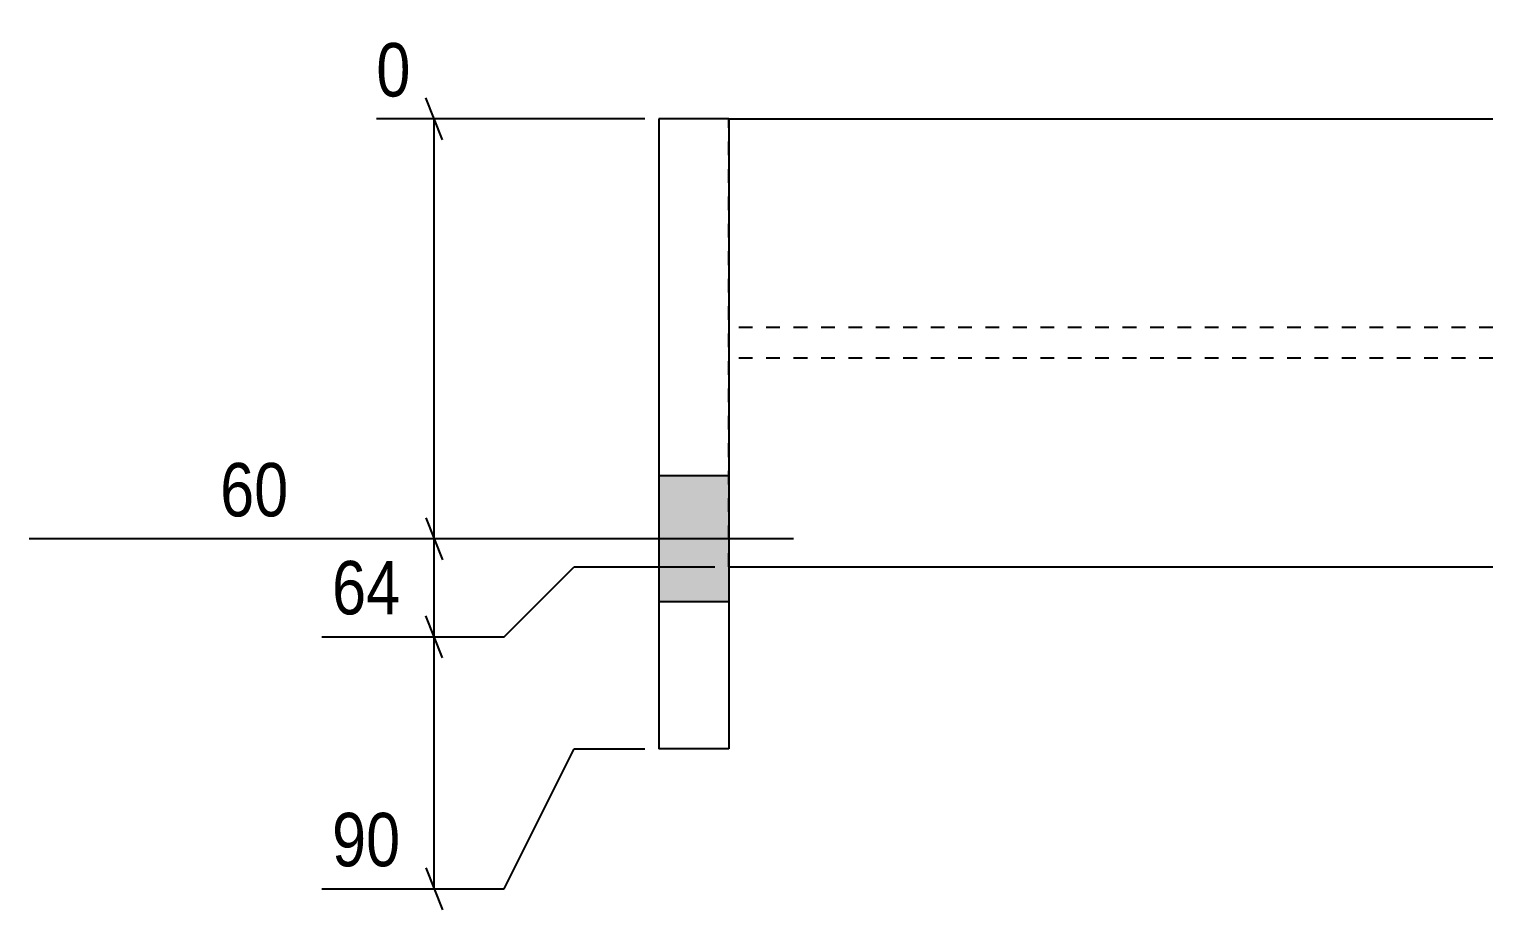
# Model space of a CAD drawing. Header units: millimetres. Extents: x -4 to 34414, y -30 to 896.
# Drawn here: x 19045.5 to 19254.7, y 25.8 to 151.6 of the extents above; entities that cross this region are included whole.
import ezdxf

# ---------------------------------------------------------------- set-up
doc = ezdxf.new("R2010")
doc.units = ezdxf.units.MM
doc.linetypes.add('DXK_LINE_DOT2', pattern=[3.9198, 1.9599, -1.9599])
doc.layers.add('MÅLSÆTNING', color=7, linetype='Continuous')
doc.layers.add('STÅL', color=7, linetype='Continuous')
doc.styles.add('Arial Narrow', font='ARIALN.TTF', dxfattribs={"height": 0.2})

msp = doc.modelspace()

# ---------------------------------------------------------------- hatches: boundary and pattern name
at = {"layer": 'STÅL', "linetype": 'Continuous'}
msp.add_hatch(color=96, dxfattribs=at).paths.add_polyline_path([(19145.5, 69.8), (19145.5, 87.8), (19135.5, 87.8), (19135.5, 69.8)])
msp.add_hatch(color=96, dxfattribs=at).paths.add_polyline_path([(19145.5, 69.8), (19145.5, 87.8), (19135.5, 87.8), (19135.5, 69.8)])

# ---------------------------------------------------------------- linework, layer by layer
at = {"layer": 'MÅLSÆTNING', "color": 7, "linetype": 'Continuous'}
for p, q in [((19104.6, 135.8), (19102.2, 141.8)), ((19133.5, 138.8), (19095.12, 138.8)), ((19103.4, 78.8), (19103.4, 138.8)), ((19102.2, 81.8), (19104.6, 75.8)), ((19102.2, 81.8), (19104.6, 75.8)), ((19133.5, 78.8), (19071.34, 78.8)), ((19133.5, 78.8), (19071.34, 78.8)), ((19103.4, 64.8), (19103.4, 78.8)), ((19113.4, 64.8), (19123.4, 74.8)), ((19113.4, 64.8), (19123.4, 74.8)), ((19123.4, 74.8), (19143.5, 74.8)), ((19123.4, 74.8), (19143.5, 74.8)), ((19104.6, 61.8), (19102.2, 67.8)), ((19104.6, 61.8), (19102.2, 67.8)), ((19087.34, 64.8), (19113.4, 64.8)), ((19087.34, 64.8), (19113.4, 64.8)), ((19103.4, 28.8), (19103.4, 64.8)), ((19113.4, 28.8), (19123.4, 48.8)), ((19123.4, 48.8), (19133.5, 48.8)), ((19102.2, 31.8), (19104.6, 25.8)), ((19087.34, 28.8), (19113.4, 28.8))]:
    msp.add_line(p, q, dxfattribs=at)
at = {"layer": 'STÅL', "color": 2, "linetype": 'Continuous'}
for p, q in [((19145.5, 138.8), (19135.5, 138.8)), ((19135.5, 138.8), (19135.5, 48.8)), ((19145.5, 138.8), (19145.5, 74.8)), ((19145.5, 138.8), (19254.74, 138.8)), ((19145.5, 74.8), (19145.5, 48.8)), ((19145.5, 74.8), (19254.74, 74.8)), ((19145.5, 48.8), (19135.5, 48.8))]:
    msp.add_line(p, q, dxfattribs=at)
at = {"layer": 'STÅL', "color": 7, "linetype": 'DXK_LINE_DOT2'}
for p, q in [((19145.5, 74.8), (19145.5, 138.8)), ((19254.74, 109), (19145.5, 109)), ((19254.74, 104.6), (19145.5, 104.6))]:
    msp.add_line(p, q, dxfattribs=at)
at = {"layer": 'STÅL', "color": 96, "linetype": 'Continuous'}
for p, q in [((19145.5, 87.8), (19135.5, 87.8)), ((19145.5, 87.8), (19135.5, 87.8)), ((19154.74, 78.8), (19045.5, 78.8)), ((19154.74, 78.8), (19045.5, 78.8)), ((19145.5, 69.8), (19135.5, 69.8)), ((19145.5, 69.8), (19135.5, 69.8))]:
    msp.add_line(p, q, dxfattribs=at)

# ---------------------------------------------------------------- wipeouts: each hides what was drawn before it
at = {"color": 0, "linetype": 'Continuous'}
for points in [[(19084.14, 80.4), (19084.14, 91.6), (19071.19, 91.6), (19071.19, 80.4)], [(19100.14, 66.4), (19100.14, 77.6), (19087.19, 77.6), (19087.19, 66.4)], [(19100.14, 30.4), (19100.14, 41.6), (19087.19, 41.6), (19087.19, 30.4)]]:
    msp.add_wipeout(points, dxfattribs=at).dxf.layer = 'MÅLSÆTNING'

# ---------------------------------------------------------------- next in the draw order: texts
at = {"layer": 'MÅLSÆTNING', "color": 3, "linetype": 'Continuous', "style": 'Arial Narrow'}
for s, p in [('60', (19072.79, 82)), ('64', (19088.79, 68)), ('90', (19088.79, 32))]:
    msp.add_text(s, height=7.635, dxfattribs=at).set_placement(p)

# ---------------------------------------------------------------- next in the draw order: wipeouts: each hides what was drawn before it
at = {"color": 0, "linetype": 'Continuous'}
msp.add_wipeout([(19101.6, 140.4), (19101.6, 151.6), (19093.52, 151.6), (19093.52, 140.4)], dxfattribs=at).dxf.layer = 'MÅLSÆTNING'

# ---------------------------------------------------------------- next in the draw order: texts
at = {"layer": 'MÅLSÆTNING', "color": 3, "linetype": 'Continuous', "style": 'Arial Narrow'}
msp.add_text('0', height=7.64, dxfattribs=at).set_placement((19095.12, 142))

doc.saveas('drawing.dxf')
